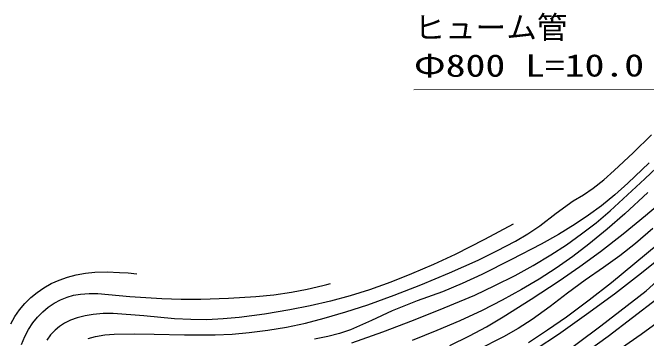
# Model space of a CAD drawing. Units: millimetres, scale not verified. Extents: x 40000 to 680000, y 20000 to 380000.
# Drawn here: x 261049 to 312825, y 291147 to 317778 of the extents above; entities that cross this region are included whole.
import ezdxf
from ezdxf.enums import TextEntityAlignment as Align

# ---------------------------------------------------------------- set-up
doc = ezdxf.new("R2010")
doc.units = ezdxf.units.MM
doc.header["$LTSCALE"] = 1000
doc.layers.add('M-BGD', color=7, linetype='Continuous', lineweight=25)
doc.layers.add('M-BGD-HTXT', color=7, linetype='Continuous', lineweight=13)
doc.styles.add('ＭＳ ゴシック', font='')
doc.styles.get('ＭＳ ゴシック').set_extended_font_data('MS Gothic')

msp = doc.modelspace()

# ---------------------------------------------------------------- linework, layer by layer
at = {"layer": 'M-BGD'}
for points in [[(267226, 291139), (267826, 291299), (268584, 291428), (269353, 291497), (270980, 291526), (272611, 291494), (275094, 291429), (277583, 291425), (278972, 291488), (280367, 291612), (281895, 291810), (283423, 292068), (284968, 292397), (286503, 292786), (288283, 293305), (290056, 293885), (292234, 294683), (294387, 295535), (296738, 296514), (299074, 297551), (300610, 298295), (302133, 299101), (303143, 299694), (304120, 300337), (305467, 301389), (306845, 302387), (307679, 302876), (308482, 303416), (309357, 304113), (310204, 304864), (311745, 306319), (313257, 307798)], [(288767, 290786), (291290, 291682), (293794, 292634), (296304, 293629), (298799, 294684), (300456, 295458), (302095, 296291), (303567, 297102), (305010, 297966), (306293, 298802), (307541, 299686), (308718, 300598), (309864, 301561), (312714, 304186), (315532, 306864)], [(313047, 305488), (311316, 303832), (310256, 302889), (309156, 301991), (308106, 301211), (307021, 300479), (305646, 299644), (304237, 298860), (301817, 297585), (299374, 296365), (297786, 295634), (296165, 294954), (294102, 294203), (292061, 293396), (290373, 292598), (288654, 291853), (287744, 291554), (286805, 291310), (285703, 291091)], [(312952, 303073), (311077, 301339), (309624, 300072), (308124, 298843), (306811, 297844), (305454, 296887), (304061, 295986), (302635, 295136), (301040, 294257), (299408, 293427), (297578, 292576), (295715, 291776), (293681, 290969)], [(296778, 290573), (298376, 291351), (299765, 292096), (301135, 292899), (303425, 294342), (305692, 295841), (307402, 297021), (309085, 298256), (310936, 299697), (312758, 301192), (314669, 302811)], [(301955, 300495), (299599, 299229), (297205, 298012), (295441, 297186), (293642, 296412), (291940, 295742), (290205, 295124), (288623, 294621), (287013, 294173), (285361, 293794), (283685, 293472), (281630, 293136), (279552, 292858), (278236, 292735), (276910, 292672), (275594, 292681), (274280, 292750), (271762, 292989), (269248, 293168), (268438, 293165), (267624, 293101), (266963, 292995), (266309, 292828), (265779, 292635), (265275, 292387), (264873, 292127), (264509, 291819), (264150, 291430), (263830, 290992)], [(313355, 300129), (311932, 298908), (310650, 297905), (309331, 296950), (307837, 295917), (306377, 294832), (304961, 293737), (303504, 292686), (302348, 291959), (301158, 291283), (299016, 290174)], [(303193, 290819), (304761, 291839), (306303, 292914), (308150, 294286), (309966, 295710), (313806, 298884)], [(314626, 298259), (312442, 296481), (310220, 294750), (307948, 293084), (305639, 291467), (303819, 290252)], [(260892, 292335), (261227, 292920), (261615, 293475), (262052, 293996), (262534, 294476), (263048, 294903), (263598, 295281), (264205, 295623), (264840, 295911), (265524, 296154), (266233, 296342), (266992, 296476), (267756, 296551), (268764, 296574), (269776, 296538), (270490, 296490), (271204, 296433)], [(305353, 289369), (309100, 292178), (312819, 295040), (313994, 296106)], [(261766, 290653), (262031, 291285), (262335, 291857), (262696, 292408), (263076, 292882), (263508, 293324), (263958, 293700), (264445, 294028), (264954, 294299), (265494, 294518), (266032, 294671), (266584, 294765), (267290, 294813), (268001, 294801), (270626, 294567), (273226, 294395), (274828, 294338), (276437, 294342), (278678, 294425), (280928, 294570), (282382, 294715), (283836, 294920), (285120, 295167), (286389, 295472), (286707, 295554), (287026, 295637)], [(313678, 294347), (309715, 291303), (307781, 289902)], [(310803, 290366), (312416, 291490), (314001, 292668)]]:
    msp.add_lwpolyline(points, dxfattribs=at)
at = {"layer": 'M-BGD-HTXT'}
msp.add_line((313853, 311482), (293832, 311478), dxfattribs=at)

# ---------------------------------------------------------------- texts
at = {"layer": 'M-BGD-HTXT', "style": 'ＭＳ ゴシック'}
msp.add_text('ヒューム管', height=1833, rotation=0.1, dxfattribs=at).set_placement((293885, 315095), align=Align.BOTTOM_LEFT)
at = {"layer": 'M-BGD-HTXT', "style": 'ＭＳ ゴシック', "width": 1.3}
msp.add_text('Φ800 L=10.0', height=1833, rotation=0.1, dxfattribs=at).set_placement((293832, 311978), align=Align.BOTTOM_LEFT)

doc.saveas('drawing.dxf')
